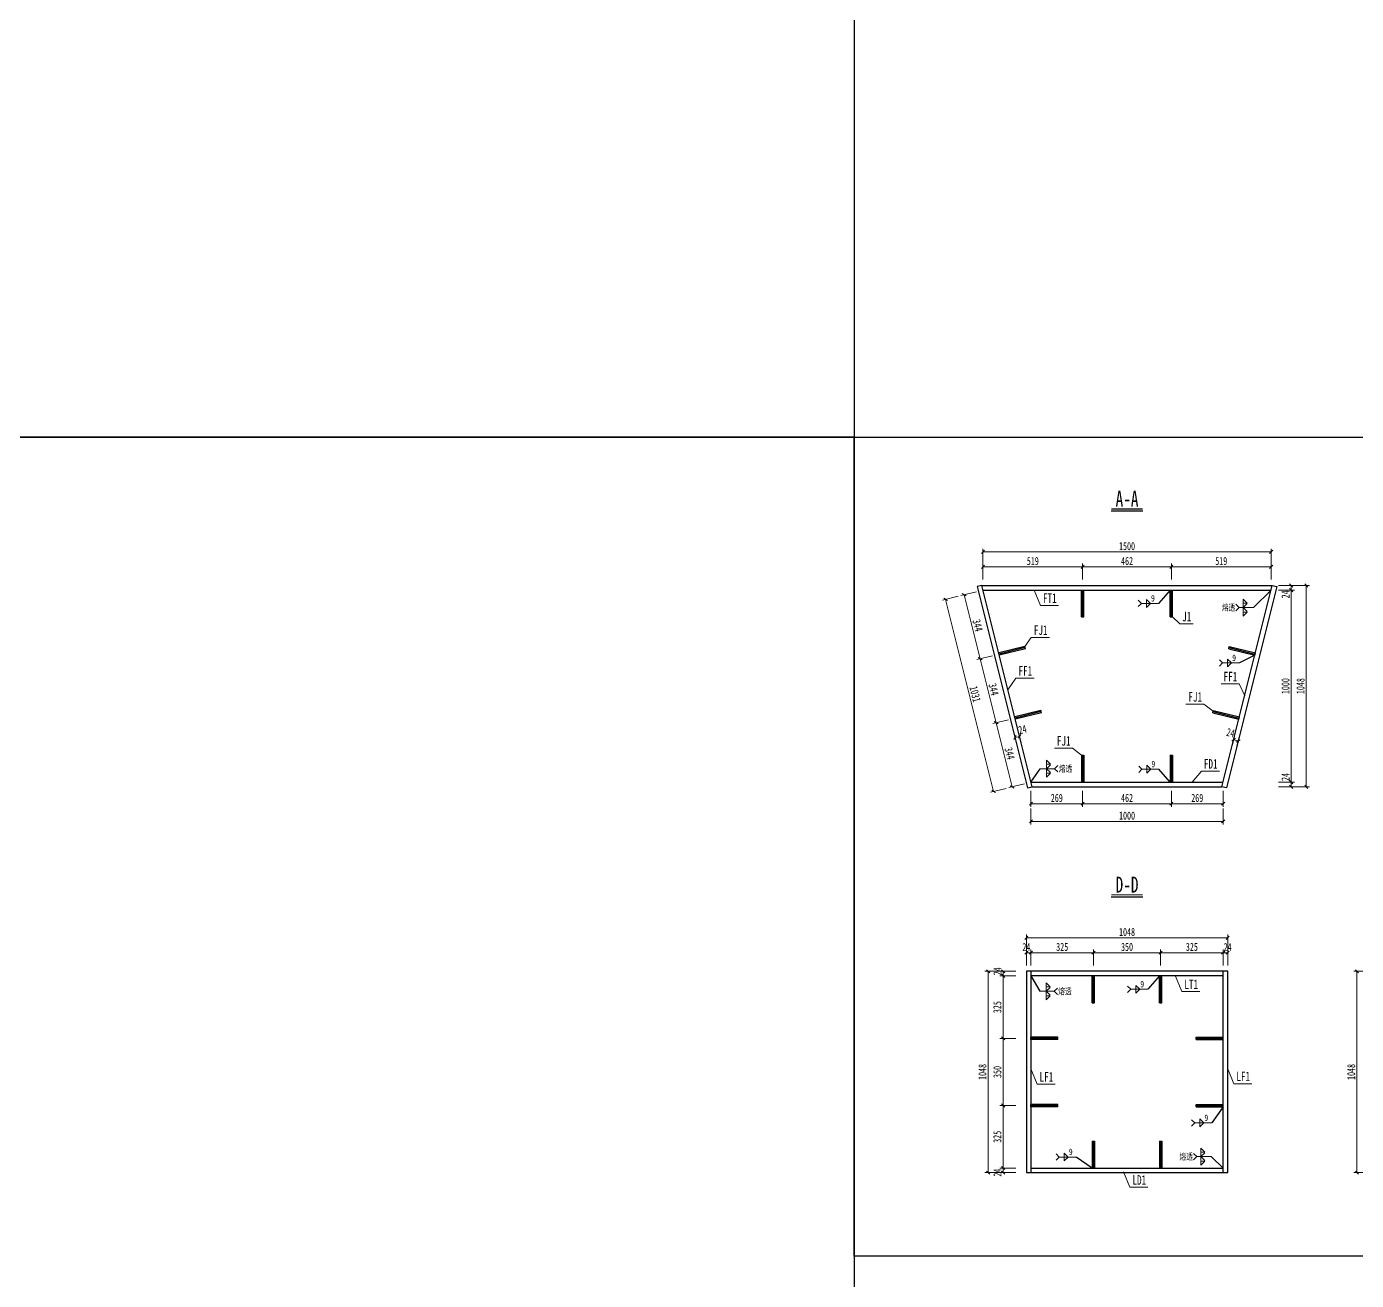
# Model space of a CAD drawing. Header units: millimetres. Extents: x -60009 to 63758, y -2164 to 95433.
# Drawn here: x 2041 to 8964, y 30171 to 36699 of the extents above; entities that cross this region are included whole.
import ezdxf
from ezdxf.enums import TextEntityAlignment as Align

# ---------------------------------------------------------------- set-up
doc = ezdxf.new("R2010")
doc.units = ezdxf.units.MM
doc.layers.get('Defpoints').update_dxf_attribs({"color": 8})
for name, color, linetype, lineweight in [('Dim', 4, 'Continuous', 15), ('文字', 7, 'Continuous', 15), ('标注线及字体', 2, 'Continuous', 15), ('细实线', 4, 'Continuous', 15), ('钢板粗线', 1, 'Continuous', 25)]:
    doc.layers.add(name, color=color, linetype=linetype, lineweight=lineweight)
doc.layers.add('Text', color=4, linetype='Continuous')
doc.styles.add('111', font='仿宋_GB2312.TTF', dxfattribs={"width": 0.7})
doc.styles.add('BM_Dim', font='仿宋_GB2312.TTF', dxfattribs={"width": 0.85})
doc.styles.add('SMEDI', font='仿宋_GB2312.TTF', dxfattribs={"width": 0.75})
doc.styles.get("Standard").update_dxf_attribs({"font": '仿宋_GB2312.TTF'})
doc.dimstyles.new('200', dxfattribs={"dimscale": 0, "dimtxt": 2.5, "dimasz": 1, "dimexe": 1, "dimexo": 1, "dimgap": 0.6, "dimtad": 1, "dimdec": 0, "dimdsep": 46, "dimtxsty": '111', "dimblk": 'OBLIQUE', "dimcen": 0, "dimclrd": 4, "dimclre": 4, "dimclrt": 4, "dimadec": 1, "dimazin": 2, "dimtfac": 1, "dimtdec": 0, "dimtix": 1, "dimtmove": 2, "dimatfit": 3, "dimfxl": 4, "dimfxlon": 1, "dimtolj": 1, "dimlwd": -1, "dimlwe": -1, "dimarcsym": 0})
doc.dimstyles.new('MSteel_1.0_1.0', dxfattribs={"dimtxt": 3, "dimasz": 1.2, "dimexe": 1, "dimexo": 1, "dimgap": 1, "dimtad": 3, "dimtoh": 1, "dimdec": 0, "dimzin": 0, "dimdsep": 46, "dimtxsty": 'Standard', "dimblk": 'ARCHTICK', "dimcen": 0.09, "dimclrd": 3, "dimclre": 3, "dimadec": 0, "dimazin": 0, "dimtfac": 1, "dimtdec": 4, "dimtofl": 0, "dimtmove": 0, "dimatfit": 3, "dimfxl": 1, "dimtolj": 1, "dimtzin": 0, "dimarcsym": 0})

# ---------------------------------------------------------------- blocks, each defined once
blk = doc.blocks.new('_Oblique')
at = {"color": 0, "linetype": 'ByBlock', "lineweight": -2}
blk.add_line((-0.5, -0.5), (0.5, 0.5), dxfattribs=at)
blk = doc.blocks.new('*D271')
at = {"layer": 'Defpoints', "color": 0, "transparency": 16777216}
for p in [(21100.9, 67033.4), (21986.2, 67032), (21099.3, 66017.4), (21984.6, 66032), (21099.2, 65919.6)]:
    blk.add_point(p, dxfattribs=at)
at = {"layer": '细实线', "color": 4, "transparency": 16777216}
for p, q in [((21099.2, 65986.3), (21099.1, 65903)), ((21984.6, 65984.9), (21984.4, 65901.5))]:
    blk.add_line(p, q, dxfattribs=at)
blk.add_arc((-34515894092.1, -21492456430780), 21492484212182.8, 89.907985640573, 89.907985642933, dxfattribs=at)
at = {"layer": '细实线', "color": 4, "transparency": 16777216, "xscale": 16.66666666666666, "yscale": 16.66666666666666, "zscale": 16.66666666666666}
for p, rotation in [((21099.1, 65919.6), 179.9079856429328), ((21984.4, 65918.2), 359.9079856405726)]:
    blk.add_blockref('_Oblique', p, dxfattribs=dict(at, rotation=rotation))
at = {"layer": '细实线', "color": 4, "transparency": 16777216, "insert": (21541.8, 65948.7), "char_height": 41.67, "attachment_point": 5, "rotation": 359.90799, "style": '111'}
blk.add_mtext('885', dxfattribs=at)
blk = doc.blocks.new('*D273')
at = {"layer": 'Defpoints', "color": 0, "transparency": 16777216}
for p in [(21101.2, 67117), (21100.9, 67033.4), (21986.2, 67032), (21099.3, 66017.4), (21984.6, 66032)]:
    blk.add_point(p, dxfattribs=at)
at = {"layer": '细实线', "color": 4, "transparency": 16777216}
for p, q in [((21100.9, 67050.4), (21101.1, 67133.7)), ((21986.3, 67049), (21986.4, 67132.3))]:
    blk.add_line(p, q, dxfattribs=at)
blk.add_arc((-34515894092.1, -21492456430780), 21492484213380.2, 89.907985640573, 89.907985642933, dxfattribs=at)
at = {"layer": '细实线', "color": 4, "transparency": 16777216, "xscale": 16.66666666666666, "yscale": 16.66666666666666, "zscale": 16.66666666666666}
for p, rotation in [((21101.1, 67117), 179.9079856429328), ((21986.4, 67115.6), 359.9079856405726)]:
    blk.add_blockref('_Oblique', p, dxfattribs=dict(at, rotation=rotation))
at = {"layer": '细实线', "color": 4, "transparency": 16777216, "insert": (21543.8, 67146.2), "char_height": 41.67, "attachment_point": 5, "rotation": 359.90799, "style": '111'}
blk.add_mtext('885', dxfattribs=at)
blk = doc.blocks.new('12-140加劲 无焊孔')
at = {"layer": 'Defpoints'}
blk.add_line((0, -140), (0, 0), dxfattribs=at)
at = {"layer": '钢板粗线'}
for p, q in [((-6, 0), (6, 0)), ((-6, -140), (-6, 0)), ((6, -140), (6, 0)), ((-6, -140), (6, -140))]:
    blk.add_line(p, q, dxfattribs=at)
blk = doc.blocks.new('*D829')
at = {"layer": 'Defpoints', "color": 0}
for p in [(7538.9, 33886.2), (7019.9, 33765), (7538.9, 33765)]:
    blk.add_point(p, dxfattribs=at)
at = {"layer": '细实线', "color": 4}
for p, q in [((7019.9, 33819.5), (7019.9, 33902.9)), ((7019.9, 33886.2), (7538.9, 33886.2)), ((7538.9, 33819.5), (7538.9, 33902.9))]:
    blk.add_line(p, q, dxfattribs=at)
at = {"layer": '细实线', "color": 4, "xscale": 16.66666666666666, "yscale": 16.66666666666666, "zscale": 16.66666666666666, "rotation": 180}
blk.add_blockref('_Oblique', (7019.9, 33886.2), dxfattribs=at)
at = {"layer": '细实线', "color": 4, "xscale": 16.66666666666666, "yscale": 16.66666666666666, "zscale": 16.66666666666666}
blk.add_blockref('_Oblique', (7538.9, 33886.2), dxfattribs=at)
at = {"layer": '细实线', "color": 4, "insert": (7279.4, 33916), "char_height": 41.67, "attachment_point": 5, "style": '111'}
blk.add_mtext('\\A1;519', dxfattribs=at)
blk = doc.blocks.new('*D830')
at = {"layer": 'Defpoints', "color": 0}
for p in [(8000.9, 33886.2), (7538.9, 33765), (8000.9, 33765)]:
    blk.add_point(p, dxfattribs=at)
at = {"layer": '细实线', "color": 4}
for p, q in [((7538.9, 33819.5), (7538.9, 33902.9)), ((7538.9, 33886.2), (8000.9, 33886.2)), ((8000.9, 33819.5), (8000.9, 33902.9))]:
    blk.add_line(p, q, dxfattribs=at)
at = {"layer": '细实线', "color": 4, "xscale": 16.66666666666666, "yscale": 16.66666666666666, "zscale": 16.66666666666666, "rotation": 180}
blk.add_blockref('_Oblique', (7538.9, 33886.2), dxfattribs=at)
at = {"layer": '细实线', "color": 4, "xscale": 16.66666666666666, "yscale": 16.66666666666666, "zscale": 16.66666666666666}
blk.add_blockref('_Oblique', (8000.9, 33886.2), dxfattribs=at)
at = {"layer": '细实线', "color": 4, "insert": (7769.9, 33916), "char_height": 41.67, "attachment_point": 5, "style": '111'}
blk.add_mtext('\\A1;462', dxfattribs=at)
blk = doc.blocks.new('*D831')
at = {"layer": 'Defpoints', "color": 0}
for p in [(8000.9, 33886.2), (8000.9, 33765), (8519.9, 33765)]:
    blk.add_point(p, dxfattribs=at)
at = {"layer": '细实线', "color": 4}
for p, q in [((8000.9, 33819.5), (8000.9, 33902.9)), ((8519.9, 33886.2), (8000.9, 33886.2)), ((8519.9, 33819.5), (8519.9, 33902.9))]:
    blk.add_line(p, q, dxfattribs=at)
at = {"layer": '细实线', "color": 4, "xscale": 16.66666666666666, "yscale": 16.66666666666666, "zscale": 16.66666666666666, "rotation": 180}
blk.add_blockref('_Oblique', (8000.9, 33886.2), dxfattribs=at)
at = {"layer": '细实线', "color": 4, "xscale": 16.66666666666666, "yscale": 16.66666666666666, "zscale": 16.66666666666666}
blk.add_blockref('_Oblique', (8519.9, 33886.2), dxfattribs=at)
at = {"layer": '细实线', "color": 4, "insert": (8260.4, 33916), "char_height": 41.67, "attachment_point": 5, "style": '111'}
blk.add_mtext('\\A1;519', dxfattribs=at)
blk = doc.blocks.new('*D832')
at = {"layer": 'Defpoints', "color": 0}
for p in [(8519.9, 33963.8), (7019.9, 33765), (8519.9, 33765)]:
    blk.add_point(p, dxfattribs=at)
at = {"layer": '细实线', "color": 4}
for p, q in [((7019.9, 33897.1), (7019.9, 33980.5)), ((7019.9, 33963.8), (8519.9, 33963.8)), ((8519.9, 33897.1), (8519.9, 33980.5))]:
    blk.add_line(p, q, dxfattribs=at)
at = {"layer": '细实线', "color": 4, "xscale": 16.66666666666666, "yscale": 16.66666666666666, "zscale": 16.66666666666666, "rotation": 180}
blk.add_blockref('_Oblique', (7019.9, 33963.8), dxfattribs=at)
at = {"layer": '细实线', "color": 4, "xscale": 16.66666666666666, "yscale": 16.66666666666666, "zscale": 16.66666666666666}
blk.add_blockref('_Oblique', (8519.9, 33963.8), dxfattribs=at)
at = {"layer": '细实线', "color": 4, "insert": (7769.9, 33993.6), "char_height": 41.67, "attachment_point": 5, "style": '111'}
blk.add_mtext('\\A1;1500', dxfattribs=at)
blk = doc.blocks.new('*D833')
at = {"layer": 'Defpoints', "color": 0}
for p in [(7019.9, 33765), (7004.9, 33407.1), (7103.3, 33431.7)]:
    blk.add_point(p, dxfattribs=at)
at = {"layer": '细实线', "color": 4}
for p, q in [((6986.3, 33756.6), (6905.4, 33736.4)), ((6921.6, 33740.4), (7004.9, 33407.1)), ((7069.6, 33423.3), (6988.7, 33403.1))]:
    blk.add_line(p, q, dxfattribs=at)
at = {"layer": '细实线', "color": 4, "xscale": 16.66666666666666, "yscale": 16.66666666666666, "zscale": 16.66666666666666}
for p, rotation in [((6921.6, 33740.4), 104.0362434679324), ((7004.9, 33407.1), 284.0362434679324)]:
    blk.add_blockref('_Oblique', p, dxfattribs=dict(at, rotation=rotation))
at = {"layer": '细实线', "color": 4, "insert": (6992.2, 33581), "char_height": 41.67, "attachment_point": 5, "rotation": 284.03624, "style": '111'}
blk.add_mtext('\\A1;344', dxfattribs=at)
blk = doc.blocks.new('*D834')
at = {"layer": 'Defpoints', "color": 0}
for p in [(7103.3, 33431.7), (7186.6, 33098.4), (7088.2, 33073.8)]:
    blk.add_point(p, dxfattribs=at)
at = {"layer": '细实线', "color": 4}
for p, q in [((7069.6, 33423.3), (6988.7, 33403.1)), ((7004.9, 33407.1), (7088.2, 33073.8)), ((7152.9, 33089.9), (7072.1, 33069.7))]:
    blk.add_line(p, q, dxfattribs=at)
at = {"layer": '细实线', "color": 4, "xscale": 16.66666666666666, "yscale": 16.66666666666666, "zscale": 16.66666666666666}
for p, rotation in [((7004.9, 33407.1), 104.0362434679329), ((7088.2, 33073.8), 284.0362434679329)]:
    blk.add_blockref('_Oblique', p, dxfattribs=dict(at, rotation=rotation))
at = {"layer": '细实线', "color": 4, "insert": (7075.5, 33247.7), "char_height": 41.67, "attachment_point": 5, "rotation": 284.03624, "style": '111'}
blk.add_mtext('\\A1;344', dxfattribs=at)
blk = doc.blocks.new('*D835')
at = {"layer": 'Defpoints', "color": 0}
for p in [(7186.6, 33098.4), (7269.9, 32765), (7171.6, 32740.4)]:
    blk.add_point(p, dxfattribs=at)
at = {"layer": '细实线', "color": 4}
for p, q in [((7152.9, 33089.9), (7072.1, 33069.7)), ((7088.2, 33073.8), (7171.6, 32740.4)), ((7236.3, 32756.6), (7155.4, 32736.4))]:
    blk.add_line(p, q, dxfattribs=at)
at = {"layer": '细实线', "color": 4, "xscale": 16.66666666666666, "yscale": 16.66666666666666, "zscale": 16.66666666666666}
for p, rotation in [((7088.2, 33073.8), 104.0362434679094), ((7171.6, 32740.4), 284.0362434679095)]:
    blk.add_blockref('_Oblique', p, dxfattribs=dict(at, rotation=rotation))
at = {"layer": '细实线', "color": 4, "insert": (7158.8, 32914.3), "char_height": 41.67, "attachment_point": 5, "rotation": 284.03624, "style": '111'}
blk.add_mtext('\\A1;344', dxfattribs=at)
blk = doc.blocks.new('*D836')
at = {"layer": 'Defpoints', "color": 0}
for p in [(7019.9, 33765), (7269.9, 32765), (7075.5, 32716.4)]:
    blk.add_point(p, dxfattribs=at)
at = {"layer": '细实线', "color": 4}
for p, q in [((6890.2, 33732.6), (6809.3, 33712.4)), ((6825.5, 33716.4), (7075.5, 32716.4)), ((7140.2, 32732.6), (7059.3, 32712.4))]:
    blk.add_line(p, q, dxfattribs=at)
at = {"layer": '细实线', "color": 4, "xscale": 16.66666666666666, "yscale": 16.66666666666666, "zscale": 16.66666666666666}
for p, rotation in [((6825.5, 33716.4), 104.0362434679265), ((7075.5, 32716.4), 284.0362434679265)]:
    blk.add_blockref('_Oblique', p, dxfattribs=dict(at, rotation=rotation))
at = {"layer": '细实线', "color": 4, "insert": (6979.4, 33223.6), "char_height": 41.67, "attachment_point": 5, "rotation": 284.03624, "style": '111'}
blk.add_mtext('\\A1;1031', dxfattribs=at)
blk = doc.blocks.new('*D837')
at = {"layer": 'Defpoints', "color": 0}
for p in [(7269.9, 32765), (7538.9, 32765), (7538.9, 32652.6)]:
    blk.add_point(p, dxfattribs=at)
at = {"layer": '细实线', "color": 4}
for p, q in [((7269.9, 32719.3), (7269.9, 32635.9)), ((7538.9, 32719.3), (7538.9, 32635.9)), ((7269.9, 32652.6), (7538.9, 32652.6))]:
    blk.add_line(p, q, dxfattribs=at)
at = {"layer": '细实线', "color": 4, "xscale": 16.66666666666666, "yscale": 16.66666666666666, "zscale": 16.66666666666666, "rotation": 180}
blk.add_blockref('_Oblique', (7269.9, 32652.6), dxfattribs=at)
at = {"layer": '细实线', "color": 4, "xscale": 16.66666666666666, "yscale": 16.66666666666666, "zscale": 16.66666666666666}
blk.add_blockref('_Oblique', (7538.9, 32652.6), dxfattribs=at)
at = {"layer": '细实线', "color": 4, "insert": (7404.4, 32682.4), "char_height": 41.67, "attachment_point": 5, "style": '111'}
blk.add_mtext('\\A1;269', dxfattribs=at)
blk = doc.blocks.new('*D838')
at = {"layer": 'Defpoints', "color": 0}
for p in [(7538.9, 32765), (8000.9, 32765), (8000.9, 32652.6)]:
    blk.add_point(p, dxfattribs=at)
at = {"layer": '细实线', "color": 4}
for p, q in [((7538.9, 32719.3), (7538.9, 32635.9)), ((8000.9, 32719.3), (8000.9, 32635.9)), ((7538.9, 32652.6), (8000.9, 32652.6))]:
    blk.add_line(p, q, dxfattribs=at)
at = {"layer": '细实线', "color": 4, "xscale": 16.66666666666666, "yscale": 16.66666666666666, "zscale": 16.66666666666666, "rotation": 180}
blk.add_blockref('_Oblique', (7538.9, 32652.6), dxfattribs=at)
at = {"layer": '细实线', "color": 4, "xscale": 16.66666666666666, "yscale": 16.66666666666666, "zscale": 16.66666666666666}
blk.add_blockref('_Oblique', (8000.9, 32652.6), dxfattribs=at)
at = {"layer": '细实线', "color": 4, "insert": (7769.9, 32682.4), "char_height": 41.67, "attachment_point": 5, "style": '111'}
blk.add_mtext('\\A1;462', dxfattribs=at)
blk = doc.blocks.new('*D839')
at = {"layer": 'Defpoints', "color": 0}
for p in [(8000.9, 32765), (8269.9, 32765), (8000.9, 32652.6)]:
    blk.add_point(p, dxfattribs=at)
at = {"layer": '细实线', "color": 4}
for p, q in [((8000.9, 32719.3), (8000.9, 32635.9)), ((8269.9, 32719.3), (8269.9, 32635.9)), ((8269.9, 32652.6), (8000.9, 32652.6))]:
    blk.add_line(p, q, dxfattribs=at)
at = {"layer": '细实线', "color": 4, "xscale": 16.66666666666666, "yscale": 16.66666666666666, "zscale": 16.66666666666666, "rotation": 180}
blk.add_blockref('_Oblique', (8000.9, 32652.6), dxfattribs=at)
at = {"layer": '细实线', "color": 4, "xscale": 16.66666666666666, "yscale": 16.66666666666666, "zscale": 16.66666666666666}
blk.add_blockref('_Oblique', (8269.9, 32652.6), dxfattribs=at)
at = {"layer": '细实线', "color": 4, "insert": (8135.4, 32682.4), "char_height": 41.67, "attachment_point": 5, "style": '111'}
blk.add_mtext('\\A1;269', dxfattribs=at)
blk = doc.blocks.new('*D840')
at = {"layer": 'Defpoints', "color": 0}
for p in [(7269.9, 32765), (8269.9, 32765), (8269.9, 32560.6)]:
    blk.add_point(p, dxfattribs=at)
at = {"layer": '细实线', "color": 4}
for p, q in [((7269.9, 32627.3), (7269.9, 32544)), ((8269.9, 32627.3), (8269.9, 32544)), ((7269.9, 32560.6), (8269.9, 32560.6))]:
    blk.add_line(p, q, dxfattribs=at)
at = {"layer": '细实线', "color": 4, "xscale": 16.66666666666666, "yscale": 16.66666666666666, "zscale": 16.66666666666666, "rotation": 180}
blk.add_blockref('_Oblique', (7269.9, 32560.6), dxfattribs=at)
at = {"layer": '细实线', "color": 4, "xscale": 16.66666666666666, "yscale": 16.66666666666666, "zscale": 16.66666666666666}
blk.add_blockref('_Oblique', (8269.9, 32560.6), dxfattribs=at)
at = {"layer": '细实线', "color": 4, "insert": (7769.9, 32590.5), "char_height": 41.67, "attachment_point": 5, "style": '111'}
blk.add_mtext('\\A1;1000', dxfattribs=at)
blk = doc.blocks.new('*D841')
at = {"layer": 'Defpoints', "color": 0}
for p in [(8476.1, 33765), (8232.3, 32765), (8624.7, 32765)]:
    blk.add_point(p, dxfattribs=at)
at = {"layer": '细实线', "color": 4}
for p, q in [((8558, 33765), (8641.4, 33765)), ((8624.7, 33765), (8624.7, 32765)), ((8558, 32765), (8641.4, 32765))]:
    blk.add_line(p, q, dxfattribs=at)
at = {"layer": '细实线', "color": 4, "xscale": 16.66666666666666, "yscale": 16.66666666666666, "zscale": 16.66666666666666}
for p, rotation in [((8624.7, 33765), 90), ((8624.7, 32765), 270)]:
    blk.add_blockref('_Oblique', p, dxfattribs=dict(at, rotation=rotation))
at = {"layer": '细实线', "color": 4, "insert": (8594.9, 33265), "char_height": 41.67, "attachment_point": 5, "rotation": 90, "style": '111'}
blk.add_mtext('\\A1;1000', dxfattribs=at)
blk = doc.blocks.new('*D842')
at = {"layer": 'Defpoints', "color": 0}
for p in [(8476.6, 33789), (8624.7, 33789), (8476.1, 33765)]:
    blk.add_point(p, dxfattribs=at)
at = {"layer": '细实线', "color": 4}
for p, q in [((8558, 33789), (8641.4, 33789)), ((8624.7, 33765), (8624.7, 33789)), ((8558, 33765), (8641.4, 33765))]:
    blk.add_line(p, q, dxfattribs=at)
at = {"layer": '细实线', "color": 4, "xscale": 16.66666666666666, "yscale": 16.66666666666666, "zscale": 16.66666666666666}
for p, rotation in [((8624.7, 33789), 90), ((8624.7, 33765), 270)]:
    blk.add_blockref('_Oblique', p, dxfattribs=dict(at, rotation=rotation))
at = {"layer": '细实线', "color": 4, "insert": (8594.9, 33742.5), "char_height": 41.67, "attachment_point": 5, "rotation": 90, "style": '111'}
blk.add_mtext('\\A1;24', dxfattribs=at)
blk = doc.blocks.new('*D843')
at = {"layer": 'Defpoints', "color": 0}
for p in [(8232.3, 32765), (8624.7, 32765), (8231.7, 32741)]:
    blk.add_point(p, dxfattribs=at)
at = {"layer": '细实线', "color": 4}
for p, q in [((8558, 32765), (8641.4, 32765)), ((8624.7, 32741), (8624.7, 32765)), ((8558, 32741), (8641.4, 32741))]:
    blk.add_line(p, q, dxfattribs=at)
at = {"layer": '细实线', "color": 4, "xscale": 16.66666666666666, "yscale": 16.66666666666666, "zscale": 16.66666666666666}
for p, rotation in [((8624.7, 32765), 90), ((8624.7, 32741), 270)]:
    blk.add_blockref('_Oblique', p, dxfattribs=dict(at, rotation=rotation))
at = {"layer": '细实线', "color": 4, "insert": (8594.9, 32791.8), "char_height": 41.67, "attachment_point": 5, "rotation": 90, "style": '111'}
blk.add_mtext('\\A1;24', dxfattribs=at)
blk = doc.blocks.new('*D844')
at = {"layer": 'Defpoints', "color": 0}
for p in [(8476.6, 33789), (8231.7, 32741), (8703.1, 32741)]:
    blk.add_point(p, dxfattribs=at)
at = {"layer": '细实线', "color": 4}
for p, q in [((8636.5, 33789), (8719.8, 33789)), ((8703.1, 33789), (8703.1, 32741)), ((8636.5, 32741), (8719.8, 32741))]:
    blk.add_line(p, q, dxfattribs=at)
at = {"layer": '细实线', "color": 4, "xscale": 16.66666666666666, "yscale": 16.66666666666666, "zscale": 16.66666666666666}
for p, rotation in [((8703.1, 33789), 90), ((8703.1, 32741), 270)]:
    blk.add_blockref('_Oblique', p, dxfattribs=dict(at, rotation=rotation))
at = {"layer": '细实线', "color": 4, "insert": (8673.3, 33265), "char_height": 41.67, "attachment_point": 5, "rotation": 90, "style": '111'}
blk.add_mtext('\\A1;1048', dxfattribs=at)
blk = doc.blocks.new('*D845')
at = {"layer": 'Defpoints', "color": 0}
for p in [(7210.4, 33003.3), (7222.6, 32954.3), (7199.3, 32948.4)]:
    blk.add_point(p, dxfattribs=at)
at = {"layer": '细实线', "color": 4}
for p, q in [((7195.3, 32964.6), (7183, 33013.6)), ((7187.1, 32997.5), (7210.4, 33003.3)), ((7218.6, 32970.4), (7206.3, 33019.5))]:
    blk.add_line(p, q, dxfattribs=at)
at = {"layer": '细实线', "color": 4, "xscale": 16.66666666666666, "yscale": 16.66666666666666, "zscale": 16.66666666666666}
for p, rotation in [((7187.1, 32997.5), 194.0362434679075), ((7210.4, 33003.3), 14.03624346790752)]:
    blk.add_blockref('_Oblique', p, dxfattribs=dict(at, rotation=rotation))
at = {"layer": '细实线', "color": 4, "insert": (7225.7, 33039.6), "char_height": 41.67, "attachment_point": 5, "rotation": 14.03624, "style": '111'}
blk.add_mtext('\\A1;24', dxfattribs=at)
blk = doc.blocks.new('*D846')
at = {"layer": 'Defpoints', "color": 0}
for p in [(8348.4, 32979.9), (8314.5, 32943.1), (8337.7, 32937.3)]:
    blk.add_point(p, dxfattribs=at)
at = {"layer": '细实线', "color": 4}
for p, q in [((8318.5, 32959.3), (8329.1, 33001.9)), ((8325.1, 32985.7), (8348.4, 32979.9)), ((8341.8, 32953.5), (8352.4, 32996))]:
    blk.add_line(p, q, dxfattribs=at)
at = {"layer": '细实线', "color": 4, "xscale": 16.66666666666666, "yscale": 16.66666666666666, "zscale": 16.66666666666666}
for p, rotation in [((8325.1, 32985.7), 165.9637565320756), ((8348.4, 32979.9), 345.9637565320756)]:
    blk.add_blockref('_Oblique', p, dxfattribs=dict(at, rotation=rotation))
at = {"layer": '细实线', "color": 4, "insert": (8309, 33022.4), "char_height": 41.67, "attachment_point": 5, "rotation": 345.96376, "style": '111'}
blk.add_mtext('\\A1;24', dxfattribs=at)
blk = doc.blocks.new('_ArchTick')
at = {"color": 0, "linetype": 'ByBlock', "const_width": 0.15}
blk.add_lwpolyline([(-0.5, -0.5), (0.5, 0.5)], dxfattribs=at)
blk = doc.blocks.new('全融透2')
at = {"layer": 'Dim'}
blk.add_line((0, 0), (-4.48, 0), dxfattribs=at)
for points in [[(-5.48, 1), (-4.48, 0), (-5.48, -1)], [(-2, 1.21), (-3.23, 0), (-3.23, 1.21)], [(-2, -1.21), (-3.23, 0), (-3.23, -1.21)]]:
    blk.add_lwpolyline(points, dxfattribs=at)
for points in [[(-3.23, 2.65), (-3.23, 1.41), (-2, 1.41)], [(-3.23, -2.65), (-3.23, -1.41), (-2, -1.41)]]:
    blk.add_lwpolyline(points, close=True, dxfattribs=at)
at = {"layer": 'Text', "style": 'SMEDI', "width": 0.75}
blk.add_text('熔透', height=2, dxfattribs=at).set_placement((-9.92, 0), align=Align.MIDDLE_LEFT)
blk = doc.blocks.new('全融透1')
at = {"layer": 'Dim'}
blk.add_line((0, 0), (4.48, 0), dxfattribs=at)
for points in [[(2, 2.65), (2, 1.41), (3.23, 1.41)], [(2, -2.65), (2, -1.41), (3.23, -1.41)]]:
    blk.add_lwpolyline(points, close=True, dxfattribs=at)
for points in [[(3.23, 1.21), (2, 0), (2, 1.21)], [(3.23, -1.21), (2, 0), (2, -1.21)], [(5.48, 1), (4.48, 0), (5.48, -1)]]:
    blk.add_lwpolyline(points, dxfattribs=at)
at = {"layer": 'Text', "style": 'SMEDI', "width": 0.75}
blk.add_text('熔透', height=2, dxfattribs=at).set_placement((5.77, 0), align=Align.MIDDLE_LEFT)
blk = doc.blocks.new('角焊缝1')
at = {"layer": 'Dim'}
blk.add_line((-3101.17, 370.22), (-3106.48, 370.22), dxfattribs=at)
blk.add_lwpolyline([(-3107.48, 369.22), (-3106.48, 370.22), (-3107.48, 371.22)], dxfattribs=at)
blk.add_lwpolyline([(-3104.91, 371.45), (-3104.91, 368.99), (-3103.68, 370.22)], close=True, dxfattribs=at)
blk = doc.blocks.new('*D880')
at = {"layer": 'Defpoints', "color": 0}
for p in [(8967.1, 31780), (9181.9, 31780), (9147.7, 30732)]:
    blk.add_point(p, dxfattribs=at)
at = {"layer": '细实线', "color": 4}
for p, q in [((9033.8, 31780), (8950.5, 31780)), ((8967.1, 30732), (8967.1, 31780)), ((9033.8, 30732), (8950.5, 30732))]:
    blk.add_line(p, q, dxfattribs=at)
at = {"layer": '细实线', "color": 4, "xscale": 16.66666666666666, "yscale": 16.66666666666666, "zscale": 16.66666666666666}
for p, rotation in [((8967.1, 31780), 90), ((8967.1, 30732), 270)]:
    blk.add_blockref('_Oblique', p, dxfattribs=dict(at, rotation=rotation))
at = {"layer": '细实线', "color": 4, "insert": (8937.3, 31256), "char_height": 41.67, "attachment_point": 5, "rotation": 90, "style": '111'}
blk.add_mtext('\\A1;1048', dxfattribs=at)
blk = doc.blocks.new('*D902')
at = {"layer": 'Defpoints', "color": 0}
for p in [(7594.9, 31877.1), (7269.9, 31756), (7594.9, 31756)]:
    blk.add_point(p, dxfattribs=at)
at = {"layer": '细实线', "color": 4}
for p, q in [((7269.9, 31810.5), (7269.9, 31893.8)), ((7269.9, 31877.1), (7594.9, 31877.1)), ((7594.9, 31810.5), (7594.9, 31893.8))]:
    blk.add_line(p, q, dxfattribs=at)
at = {"layer": '细实线', "color": 4, "xscale": 16.66666666666666, "yscale": 16.66666666666666, "zscale": 16.66666666666666, "rotation": 180}
blk.add_blockref('_Oblique', (7269.9, 31877.1), dxfattribs=at)
at = {"layer": '细实线', "color": 4, "xscale": 16.66666666666666, "yscale": 16.66666666666666, "zscale": 16.66666666666666}
blk.add_blockref('_Oblique', (7594.9, 31877.1), dxfattribs=at)
at = {"layer": '细实线', "color": 4, "insert": (7432.4, 31906.9), "char_height": 41.67, "attachment_point": 5, "style": '111'}
blk.add_mtext('\\A1;325', dxfattribs=at)
blk = doc.blocks.new('*D903')
at = {"layer": 'Defpoints', "color": 0}
for p in [(7944.9, 31877.1), (7594.9, 31756), (7944.9, 31756)]:
    blk.add_point(p, dxfattribs=at)
at = {"layer": '细实线', "color": 4}
for p, q in [((7594.9, 31810.5), (7594.9, 31893.8)), ((7594.9, 31877.1), (7944.9, 31877.1)), ((7944.9, 31810.5), (7944.9, 31893.8))]:
    blk.add_line(p, q, dxfattribs=at)
at = {"layer": '细实线', "color": 4, "xscale": 16.66666666666666, "yscale": 16.66666666666666, "zscale": 16.66666666666666, "rotation": 180}
blk.add_blockref('_Oblique', (7594.9, 31877.1), dxfattribs=at)
at = {"layer": '细实线', "color": 4, "xscale": 16.66666666666666, "yscale": 16.66666666666666, "zscale": 16.66666666666666}
blk.add_blockref('_Oblique', (7944.9, 31877.1), dxfattribs=at)
at = {"layer": '细实线', "color": 4, "insert": (7769.9, 31906.9), "char_height": 41.67, "attachment_point": 5, "style": '111'}
blk.add_mtext('\\A1;350', dxfattribs=at)
blk = doc.blocks.new('*D904')
at = {"layer": 'Defpoints', "color": 0}
for p in [(7944.9, 31877.1), (7944.9, 31756), (8269.9, 31756)]:
    blk.add_point(p, dxfattribs=at)
at = {"layer": '细实线', "color": 4}
for p, q in [((7944.9, 31810.5), (7944.9, 31893.8)), ((8269.9, 31877.1), (7944.9, 31877.1)), ((8269.9, 31810.5), (8269.9, 31893.8))]:
    blk.add_line(p, q, dxfattribs=at)
at = {"layer": '细实线', "color": 4, "xscale": 16.66666666666666, "yscale": 16.66666666666666, "zscale": 16.66666666666666, "rotation": 180}
blk.add_blockref('_Oblique', (7944.9, 31877.1), dxfattribs=at)
at = {"layer": '细实线', "color": 4, "xscale": 16.66666666666666, "yscale": 16.66666666666666, "zscale": 16.66666666666666}
blk.add_blockref('_Oblique', (8269.9, 31877.1), dxfattribs=at)
at = {"layer": '细实线', "color": 4, "insert": (8107.4, 31906.9), "char_height": 41.67, "attachment_point": 5, "style": '111'}
blk.add_mtext('\\A1;325', dxfattribs=at)
blk = doc.blocks.new('*D905')
at = {"layer": 'Defpoints', "color": 0}
for p in [(8293.9, 31954.8), (7245.9, 31774.2), (8293.9, 31740)]:
    blk.add_point(p, dxfattribs=at)
at = {"layer": '细实线', "color": 4}
for p, q in [((7245.9, 31888.1), (7245.9, 31971.4)), ((7245.9, 31954.8), (8293.9, 31954.8)), ((8293.9, 31888.1), (8293.9, 31971.4))]:
    blk.add_line(p, q, dxfattribs=at)
at = {"layer": '细实线', "color": 4, "xscale": 16.66666666666666, "yscale": 16.66666666666666, "zscale": 16.66666666666666, "rotation": 180}
blk.add_blockref('_Oblique', (7245.9, 31954.8), dxfattribs=at)
at = {"layer": '细实线', "color": 4, "xscale": 16.66666666666666, "yscale": 16.66666666666666, "zscale": 16.66666666666666}
blk.add_blockref('_Oblique', (8293.9, 31954.8), dxfattribs=at)
at = {"layer": '细实线', "color": 4, "insert": (7769.9, 31984.6), "char_height": 41.67, "attachment_point": 5, "style": '111'}
blk.add_mtext('\\A1;1048', dxfattribs=at)
blk = doc.blocks.new('*D906')
at = {"layer": 'Defpoints', "color": 0}
for p in [(7245.9, 31877.1), (7245.9, 31756), (7269.9, 31756)]:
    blk.add_point(p, dxfattribs=at)
at = {"layer": '细实线', "color": 4}
for p, q in [((7245.9, 31810.5), (7245.9, 31893.8)), ((7269.9, 31877.1), (7245.9, 31877.1)), ((7269.9, 31810.5), (7269.9, 31893.8))]:
    blk.add_line(p, q, dxfattribs=at)
at = {"layer": '细实线', "color": 4, "xscale": 16.66666666666666, "yscale": 16.66666666666666, "zscale": 16.66666666666666, "rotation": 180}
blk.add_blockref('_Oblique', (7245.9, 31877.1), dxfattribs=at)
at = {"layer": '细实线', "color": 4, "xscale": 16.66666666666666, "yscale": 16.66666666666666, "zscale": 16.66666666666666}
blk.add_blockref('_Oblique', (7269.9, 31877.1), dxfattribs=at)
at = {"layer": '细实线', "color": 4, "insert": (7245.9, 31906.5), "char_height": 41.67, "attachment_point": 5, "style": '111'}
blk.add_mtext('\\A1;24', dxfattribs=at)
blk = doc.blocks.new('*D907')
at = {"layer": 'Defpoints', "color": 0}
for p in [(8293.9, 31877.1), (8269.9, 31756), (8293.9, 31756)]:
    blk.add_point(p, dxfattribs=at)
at = {"layer": '细实线', "color": 4}
for p, q in [((8269.9, 31810.5), (8269.9, 31893.8)), ((8269.9, 31877.1), (8293.9, 31877.1)), ((8293.9, 31810.5), (8293.9, 31893.8))]:
    blk.add_line(p, q, dxfattribs=at)
at = {"layer": '细实线', "color": 4, "xscale": 16.66666666666666, "yscale": 16.66666666666666, "zscale": 16.66666666666666, "rotation": 180}
blk.add_blockref('_Oblique', (8269.9, 31877.1), dxfattribs=at)
at = {"layer": '细实线', "color": 4, "xscale": 16.66666666666666, "yscale": 16.66666666666666, "zscale": 16.66666666666666}
blk.add_blockref('_Oblique', (8293.9, 31877.1), dxfattribs=at)
at = {"layer": '细实线', "color": 4, "insert": (8293.9, 31906.5), "char_height": 41.67, "attachment_point": 5, "style": '111'}
blk.add_mtext('\\A1;24', dxfattribs=at)
blk = doc.blocks.new('*D908')
at = {"layer": 'Defpoints', "color": 0}
for p in [(7124.8, 31081), (7269.9, 31081), (7245.9, 30756)]:
    blk.add_point(p, dxfattribs=at)
at = {"layer": '细实线', "color": 4}
for p, q in [((7191.4, 31081), (7108.1, 31081)), ((7124.8, 30756), (7124.8, 31081)), ((7191.4, 30756), (7108.1, 30756))]:
    blk.add_line(p, q, dxfattribs=at)
at = {"layer": '细实线', "color": 4, "xscale": 16.66666666666666, "yscale": 16.66666666666666, "zscale": 16.66666666666666}
for p, rotation in [((7124.8, 31081), 90), ((7124.8, 30756), 270)]:
    blk.add_blockref('_Oblique', p, dxfattribs=dict(at, rotation=rotation))
at = {"layer": '细实线', "color": 4, "insert": (7094.9, 30918.5), "char_height": 41.67, "attachment_point": 5, "rotation": 90, "style": '111'}
blk.add_mtext('\\A1;325', dxfattribs=at)
blk = doc.blocks.new('*D909')
at = {"layer": 'Defpoints', "color": 0}
for p in [(7124.8, 31431), (7269.9, 31431), (7269.9, 31081)]:
    blk.add_point(p, dxfattribs=at)
at = {"layer": '细实线', "color": 4}
for p, q in [((7191.4, 31431), (7108.1, 31431)), ((7124.8, 31081), (7124.8, 31431)), ((7191.4, 31081), (7108.1, 31081))]:
    blk.add_line(p, q, dxfattribs=at)
at = {"layer": '细实线', "color": 4, "xscale": 16.66666666666666, "yscale": 16.66666666666666, "zscale": 16.66666666666666}
for p, rotation in [((7124.8, 31431), 90), ((7124.8, 31081), 270)]:
    blk.add_blockref('_Oblique', p, dxfattribs=dict(at, rotation=rotation))
at = {"layer": '细实线', "color": 4, "insert": (7094.9, 31256), "char_height": 41.67, "attachment_point": 5, "rotation": 90, "style": '111'}
blk.add_mtext('\\A1;350', dxfattribs=at)
blk = doc.blocks.new('*D910')
at = {"layer": 'Defpoints', "color": 0}
for p in [(7245.9, 31756), (7124.8, 31431), (7269.9, 31431)]:
    blk.add_point(p, dxfattribs=at)
at = {"layer": '细实线', "color": 4}
for p, q in [((7191.4, 31756), (7108.1, 31756)), ((7124.8, 31756), (7124.8, 31431)), ((7191.4, 31431), (7108.1, 31431))]:
    blk.add_line(p, q, dxfattribs=at)
at = {"layer": '细实线', "color": 4, "xscale": 16.66666666666666, "yscale": 16.66666666666666, "zscale": 16.66666666666666}
for p, rotation in [((7124.8, 31756), 90), ((7124.8, 31431), 270)]:
    blk.add_blockref('_Oblique', p, dxfattribs=dict(at, rotation=rotation))
at = {"layer": '细实线', "color": 4, "insert": (7094.9, 31593.5), "char_height": 41.67, "attachment_point": 5, "rotation": 90, "style": '111'}
blk.add_mtext('\\A1;325', dxfattribs=at)
blk = doc.blocks.new('*D911')
at = {"layer": 'Defpoints', "color": 0}
for p in [(7047.1, 31780), (7261.9, 31780), (7227.7, 30732)]:
    blk.add_point(p, dxfattribs=at)
at = {"layer": '细实线', "color": 4}
for p, q in [((7113.8, 31780), (7030.5, 31780)), ((7047.1, 30732), (7047.1, 31780)), ((7113.8, 30732), (7030.5, 30732))]:
    blk.add_line(p, q, dxfattribs=at)
at = {"layer": '细实线', "color": 4, "xscale": 16.66666666666666, "yscale": 16.66666666666666, "zscale": 16.66666666666666}
for p, rotation in [((7047.1, 31780), 90), ((7047.1, 30732), 270)]:
    blk.add_blockref('_Oblique', p, dxfattribs=dict(at, rotation=rotation))
at = {"layer": '细实线', "color": 4, "insert": (7017.3, 31256), "char_height": 41.67, "attachment_point": 5, "rotation": 90, "style": '111'}
blk.add_mtext('\\A1;1048', dxfattribs=at)
blk = doc.blocks.new('*D912')
at = {"layer": 'Defpoints', "color": 0}
for p in [(7245.9, 30756), (7124.8, 30732), (7245.9, 30732)]:
    blk.add_point(p, dxfattribs=at)
at = {"layer": '细实线', "color": 4}
for p, q in [((7191.4, 30756), (7108.1, 30756)), ((7124.8, 30756), (7124.8, 30732)), ((7191.4, 30732), (7108.1, 30732))]:
    blk.add_line(p, q, dxfattribs=at)
at = {"layer": '细实线', "color": 4, "xscale": 16.66666666666666, "yscale": 16.66666666666666, "zscale": 16.66666666666666}
for p, rotation in [((7124.8, 30756), 90), ((7124.8, 30732), 270)]:
    blk.add_blockref('_Oblique', p, dxfattribs=dict(at, rotation=rotation))
at = {"layer": '细实线', "color": 4, "insert": (7095.4, 30732), "char_height": 41.67, "attachment_point": 5, "rotation": 90, "style": '111'}
blk.add_mtext('\\A1;24', dxfattribs=at)
blk = doc.blocks.new('*D913')
at = {"layer": 'Defpoints', "color": 0}
for p in [(7124.8, 31780), (7245.9, 31780), (7245.9, 31756)]:
    blk.add_point(p, dxfattribs=at)
at = {"layer": '细实线', "color": 4}
for p, q in [((7191.4, 31780), (7108.1, 31780)), ((7124.8, 31756), (7124.8, 31780)), ((7191.4, 31756), (7108.1, 31756))]:
    blk.add_line(p, q, dxfattribs=at)
at = {"layer": '细实线', "color": 4, "xscale": 16.66666666666666, "yscale": 16.66666666666666, "zscale": 16.66666666666666}
for p, rotation in [((7124.8, 31780), 90), ((7124.8, 31756), 270)]:
    blk.add_blockref('_Oblique', p, dxfattribs=dict(at, rotation=rotation))
at = {"layer": '细实线', "color": 4, "insert": (7095.4, 31780), "char_height": 41.67, "attachment_point": 5, "rotation": 90, "style": '111'}
blk.add_mtext('\\A1;24', dxfattribs=at)

msp = doc.modelspace()

# ---------------------------------------------------------------- linework, layer by layer
for p, q in [((7688.2, 34177.4), (7851.6, 34177.4)), ((7688.2, 32168.3), (7851.6, 32168.3))]:
    msp.add_line(p, q)
at = {"const_width": 6}
for points in [[(7688.2, 34187.4), (7851.6, 34187.4)], [(7688.2, 32178.3), (7851.6, 32178.3)]]:
    msp.add_lwpolyline(points, dxfattribs=at)
at = {"layer": 'Defpoints'}
for points in [[(-19316.8, 51614.2), (6349.8, 51614.2), (6349.8, 34560.8), (-19316.8, 34560.8)], [(-19316.8, 34560.8), (6349.8, 34560.8), (6349.8, 17507.5), (-19316.8, 17507.5)], [(6349.8, 34560.8), (12766.5, 34560.8), (12766.5, 30297.5), (6349.8, 30297.5)]]:
    msp.add_lwpolyline(points, close=True, dxfattribs=at)
at = {"layer": '细实线'}
for p, q in [((7319, 33685), (7285.9, 33765)), ((7319, 33685), (7413, 33685)), ((8045.5, 33588.9), (8006.9, 33625)), ((8045.5, 33588.9), (8113.8, 33588.9)), ((7271.4, 33518.6), (7237.6, 33471.5)), ((7271.4, 33518.6), (7365.5, 33518.6)), ((7191.7, 33306.6), (7149.7, 33246.1)), ((7191.7, 33306.6), (7285.8, 33306.6)), ((8259.3, 33276.2), (8353.3, 33276.2)), ((8353.3, 33276.2), (8382.4, 33214.8)), ((8076.3, 33170.6), (8170.3, 33170.6)), ((8170.3, 33170.6), (8217.6, 33133.7)), ((7391.6, 32942), (7485.7, 32942)), ((7485.7, 32942), (7532.9, 32905)), ((8156.8, 32821.8), (8109.1, 32765)), ((8156.8, 32821.8), (8250.9, 32821.8)), ((8055.4, 31674.1), (8022.3, 31754.2)), ((8055.4, 31674.1), (8149.4, 31674.1)), ((7301.3, 31192.9), (7268.3, 31272.9)), ((8326, 31194.9), (8293, 31275)), ((7301.3, 31192.9), (7395.3, 31192.9)), ((8326, 31194.9), (8420.1, 31194.9)), ((7784.9, 30655.6), (7751.9, 30735.7)), ((7784.9, 30655.6), (7879, 30655.6))]:
    msp.add_line(p, q, dxfattribs=at)
for p in [(7103.3, 33431.7), (7186.6, 33098.4)]:
    msp.add_point(p, dxfattribs=at)
at = {"layer": '钢板粗线'}
for p, q in [((7013.9, 33789), (8525.9, 33789)), ((7019.9, 33765), (8519.9, 33765)), ((7269.9, 32765), (8269.9, 32765)), ((7275.9, 32741), (8263.9, 32741)), ((7269.9, 31780), (7269.9, 30732)), ((8269.9, 30732), (8269.9, 31780)), ((8269.9, 31756), (7269.9, 31756)), ((7269.9, 30756), (8269.9, 30756))]:
    msp.add_line(p, q, dxfattribs=at)
for points in [[(6990.6, 33783.2), (7252.6, 32735.2), (7275.9, 32741), (7013.9, 33789)], [(8549.2, 33783.2), (8287.2, 32735.2), (8263.9, 32741), (8525.9, 33789)], [(7245.9, 31780), (7245.9, 30732), (8293.9, 30732), (8293.9, 31780)]]:
    msp.add_lwpolyline(points, close=True, dxfattribs=at)

# ---------------------------------------------------------------- block references
at = {"layer": '细实线'}
for p in [(7538.9, 33765), (8000.9, 33765), (7594.9, 31756), (7944.9, 31756)]:
    msp.add_blockref('12-140加劲 无焊孔', p, dxfattribs=at)
at = {"layer": '细实线', "xscale": 16.66666666666666, "yscale": 16.66666666666666, "zscale": 16.66666666666666}
for name, p in [('角焊缝1', (59619.9, 27525)), ('全融透2', (8428.2, 33674.1)), ('角焊缝1', (60042.3, 27215.2)), ('全融透1', (7318.2, 32835.1)), ('角焊缝1', (59621.9, 26661.9)), ('全融透1', (7315.9, 31676)), ('角焊缝1', (59563.9, 25516)), ('角焊缝1', (59897.5, 24820.3)), ('角焊缝1', (59191.8, 24642.8)), ('全融透2', (8208, 30815.4))]:
    msp.add_blockref(name, p, dxfattribs=at)
at = {"layer": '细实线'}
for p, rotation in [((7103.3, 33431.7), 104.0362434679265), ((7186.6, 33098.4), 104.0362434679265), ((7269.9, 31431), 90.00000000000001), ((7269.9, 31081), 90.00000000000001)]:
    msp.add_blockref('12-140加劲 无焊孔', p, dxfattribs=dict(at, rotation=rotation))
at = {"layer": '细实线', "xscale": -1}
for p, rotation in [((8436.6, 33431.7), 255.9637565320735), ((8353.3, 33098.4), 255.9637565320735), ((7538.9, 32765), 180), ((8000.9, 32765), 180), ((8269.9, 31431), 270), ((8269.9, 31081), 270), ((7594.9, 30756), 180), ((7944.9, 30756), 180)]:
    msp.add_blockref('12-140加劲 无焊孔', p, dxfattribs=dict(at, rotation=rotation))

# ---------------------------------------------------------------- texts
at = {"layer": 'Text', "style": 'SMEDI', "width": 0.75}
for p in [(7894.7, 33722.3), (8317, 33412.4), (7896.7, 32859.1), (7838.7, 31713.2), (8172.3, 31017.5), (7466.6, 30840.1)]:
    msp.add_text('9', height=33.3, dxfattribs=at).set_placement(p, align=Align.MIDDLE_LEFT)
at = {"layer": '文字', "style": 'BM_Dim', "width": 0.7}
for s, p in [('FT1', (7367.8, 33683.1)), ('J1', (8080.7, 33587)), ('FJ1', (7320.3, 33516.8)), ('FF1', (7240.6, 33304.7)), ('FF1', (8308.1, 33274.3)), ('FJ1', (8125.1, 33168.8)), ('FJ1', (7440.4, 32940.1)), ('FD1', (8205.6, 32820)), ('LT1', (8104.2, 31672.2)), ('LF1', (7350.1, 31191)), ('LF1', (8374.9, 31193.1)), ('LD1', (7833.8, 30653.8))]:
    msp.add_text(s, height=50, dxfattribs=at).set_placement(p, align=Align.BOTTOM_CENTER)
at = {"layer": '标注线及字体', "style": '111', "width": 0.7}
for s, p in [('A-A', (7769.9, 34240.7)), ('D-D', (7769.9, 32231.7))]:
    msp.add_text(s, height=83.33, dxfattribs=at).set_placement(p, align=Align.MIDDLE)

# ---------------------------------------------------------------- dimensions: what is measured, and where the dimension line sits
at = {"layer": '细实线'}
for base, picture, middle in [((21101.2, 67117), '*D273', (21543.8, 67146.2)), ((21099.2, 65919.6), '*D271', (21541.8, 65948.7))]:
    dim = msp.add_angular_dim_2l(base=base, line1=((21099.3, 66017.4), (21100.9, 67033.4)), line2=((21986.2, 67032), (21984.6, 66032)), text='885', dimstyle='200', override={"dimscale": 16.666667, "dimtxsty": '111', "dimblk": 'Oblique'}, dxfattribs=at)
    dim.commit()
    dim.dimension.update_dxf_attribs({"geometry": picture, "text_midpoint": middle})
for base, p1, p2, override, picture, middle in [((8519.9, 33963.8), (7019.9, 33765), (8519.9, 33765), {"dimscale": 16.666667}, '*D832', (7769.9, 33993.6)), ((7538.9, 33886.2), (7019.9, 33765), (7538.9, 33765), {"dimscale": 16.666667}, '*D829', (7279.4, 33916)), ((8000.9, 33886.2), (7538.9, 33765), (8000.9, 33765), {"dimscale": 16.666667}, '*D830', (7769.9, 33916)), ((7538.9, 32652.6), (7269.9, 32765), (7538.9, 32765), {"dimscale": 16.666667, "dimblk": 'Oblique'}, '*D837', (7404.4, 32682.4)), ((8269.9, 32560.6), (7269.9, 32765), (8269.9, 32765), {"dimscale": 16.666667, "dimblk": 'Oblique'}, '*D840', (7769.9, 32590.5)), ((8000.9, 32652.6), (7538.9, 32765), (8000.9, 32765), {"dimscale": 16.666667, "dimblk": 'Oblique'}, '*D838', (7769.9, 32682.4)), ((8293.9, 31954.8), (7245.9, 31774.2), (8293.9, 31740), {"dimscale": 16.666667}, '*D905', (7769.9, 31984.6)), ((7594.9, 31877.1), (7269.9, 31756), (7594.9, 31756), {"dimscale": 16.666667}, '*D902', (7432.4, 31906.9)), ((7944.9, 31877.1), (7594.9, 31756), (7944.9, 31756), {"dimscale": 16.666667}, '*D903', (7769.9, 31906.9))]:
    dim = msp.add_linear_dim(base=base, p1=p1, p2=p2, dimstyle='200', override=override, dxfattribs=at)
    dim.commit()
    dim.dimension.update_dxf_attribs({"geometry": picture, "text_midpoint": middle})
for base, p1, p2, angle, override, picture, middle in [((8000.9, 33886.2), (8519.9, 33765), (8000.9, 33765), 180, {"dimscale": 16.666667}, '*D831', (8260.4, 33916)), ((8703.1, 32741), (8476.6, 33789), (8231.7, 32741), 90, {"dimscale": 16.666667, "dimblk": 'Oblique'}, '*D844', (8673.3, 33265)), ((8624.7, 32765), (8476.1, 33765), (8232.3, 32765), 90, {"dimscale": 16.666667, "dimblk": 'Oblique'}, '*D841', (8594.9, 33265)), ((8000.9, 32652.6), (8269.9, 32765), (8000.9, 32765), 180, {"dimscale": 16.666667, "dimblk": 'Oblique'}, '*D839', (8135.4, 32682.4)), ((7944.9, 31877.1), (8269.9, 31756), (7944.9, 31756), 180, {"dimscale": 16.666667}, '*D904', (8107.4, 31906.9)), ((7047.1, 31780), (7227.7, 30732), (7261.9, 31780), 90, {"dimscale": 16.666667}, '*D911', (7017.3, 31256)), ((8967.1, 31780), (9147.7, 30732), (9181.9, 31780), 90, {"dimscale": 16.666667}, '*D880', (8937.3, 31256)), ((7124.8, 31431), (7245.9, 31756), (7269.9, 31431), 270, {"dimscale": 16.666667}, '*D910', (7094.9, 31593.5)), ((7124.8, 31431), (7269.9, 31081), (7269.9, 31431), 90, {"dimscale": 16.666667}, '*D909', (7094.9, 31256)), ((7124.8, 31081), (7245.9, 30756), (7269.9, 31081), 90, {"dimscale": 16.666667}, '*D908', (7094.9, 30918.5))]:
    dim = msp.add_linear_dim(base=base, p1=p1, p2=p2, angle=angle, dimstyle='200', override=override, dxfattribs=at)
    dim.commit()
    dim.dimension.update_dxf_attribs({"geometry": picture, "text_midpoint": middle})
for base, p1, p2, angle, picture, middle, dimtype in [((8624.7, 33789), (8476.1, 33765), (8476.6, 33789), 90, '*D842', (8594.9, 33742.5), 160), ((7210.4, 33003.3), (7199.3, 32948.4), (7222.6, 32954.3), 14.03624, '*D845', (7225.7, 33039.6), 161), ((8348.4, 32979.9), (8314.5, 32943.1), (8337.7, 32937.3), 345.96376, '*D846', (8309, 33022.4), 161), ((8624.7, 32765), (8231.7, 32741), (8232.3, 32765), 90, '*D843', (8594.9, 32791.8), 160), ((8293.9, 31877.1), (8269.9, 31756), (8293.9, 31756), 180, '*D907', (8293.9, 31906.5), 160), ((7124.8, 31780), (7245.9, 31756), (7245.9, 31780), 270, '*D913', (7095.4, 31780), 160), ((7124.8, 30732), (7245.9, 30756), (7245.9, 30732), 90, '*D912', (7095.4, 30732), 160)]:
    dim = msp.add_linear_dim(base=base, p1=p1, p2=p2, angle=angle, dimstyle='200', override={"dimscale": 16.666667, "dimblk": 'Oblique'}, dxfattribs=at)
    dim.commit()
    dim.dimension.update_dxf_attribs({"geometry": picture, "text_midpoint": middle, "dimtype": dimtype})
for p1, p2, distance, picture, middle in [((7019.9, 33765), (7269.9, 32765), -200.4, '*D836', (6979.4, 33223.6)), ((7019.9, 33765), (7103.3, 33431.7), -101.4, '*D833', (6992.2, 33581)), ((7103.3, 33431.7), (7186.6, 33098.4), -101.4, '*D834', (7075.5, 33247.7)), ((7186.6, 33098.4), (7269.9, 32765), -101.4, '*D835', (7158.8, 32914.3))]:
    dim = msp.add_aligned_dim(p1=p1, p2=p2, distance=distance, dimstyle='200', override={"dimscale": 16.666667, "dimblk": 'Oblique'}, dxfattribs=at)
    dim.commit()
    dim.dimension.update_dxf_attribs({"geometry": picture, "text_midpoint": middle})
dim = msp.add_linear_dim(base=(7245.9, 31877.1), p1=(7269.9, 31756), p2=(7245.9, 31756), dimstyle='200', override={"dimscale": 16.666667, "dimblk": 'Oblique'}, dxfattribs=at)
dim.commit()
dim.dimension.update_dxf_attribs({"geometry": '*D906', "text_midpoint": (7245.9, 31906.5), "dimtype": 160})

# ---------------------------------------------------------------- leaders
at = {"layer": 'Dim'}
for points in [[(7995, 33765.1), (7933.7, 33695.4)], [(8520, 33765.1), (8428.2, 33674.1)], [(8435.2, 33425.9), (8356, 33385.6)], [(7270, 32765.1), (7318.2, 32835.1)], [(7995, 32765.1), (7935.6, 32832.3)], [(7269.9, 31756), (7315.9, 31676)], [(7939, 31756), (7877.7, 31686.4)], [(8269.9, 31075), (8211.2, 30990.7)], [(7588.9, 30756), (7505.6, 30813.2)], [(8269.9, 30756), (8208, 30815.4)]]:
    msp.add_leader(points, dimstyle='MSteel_1.0_1.0', override={"dimscale": 16.666667, "dimclrd": 256}, dxfattribs=at)

doc.saveas('drawing.dxf')
